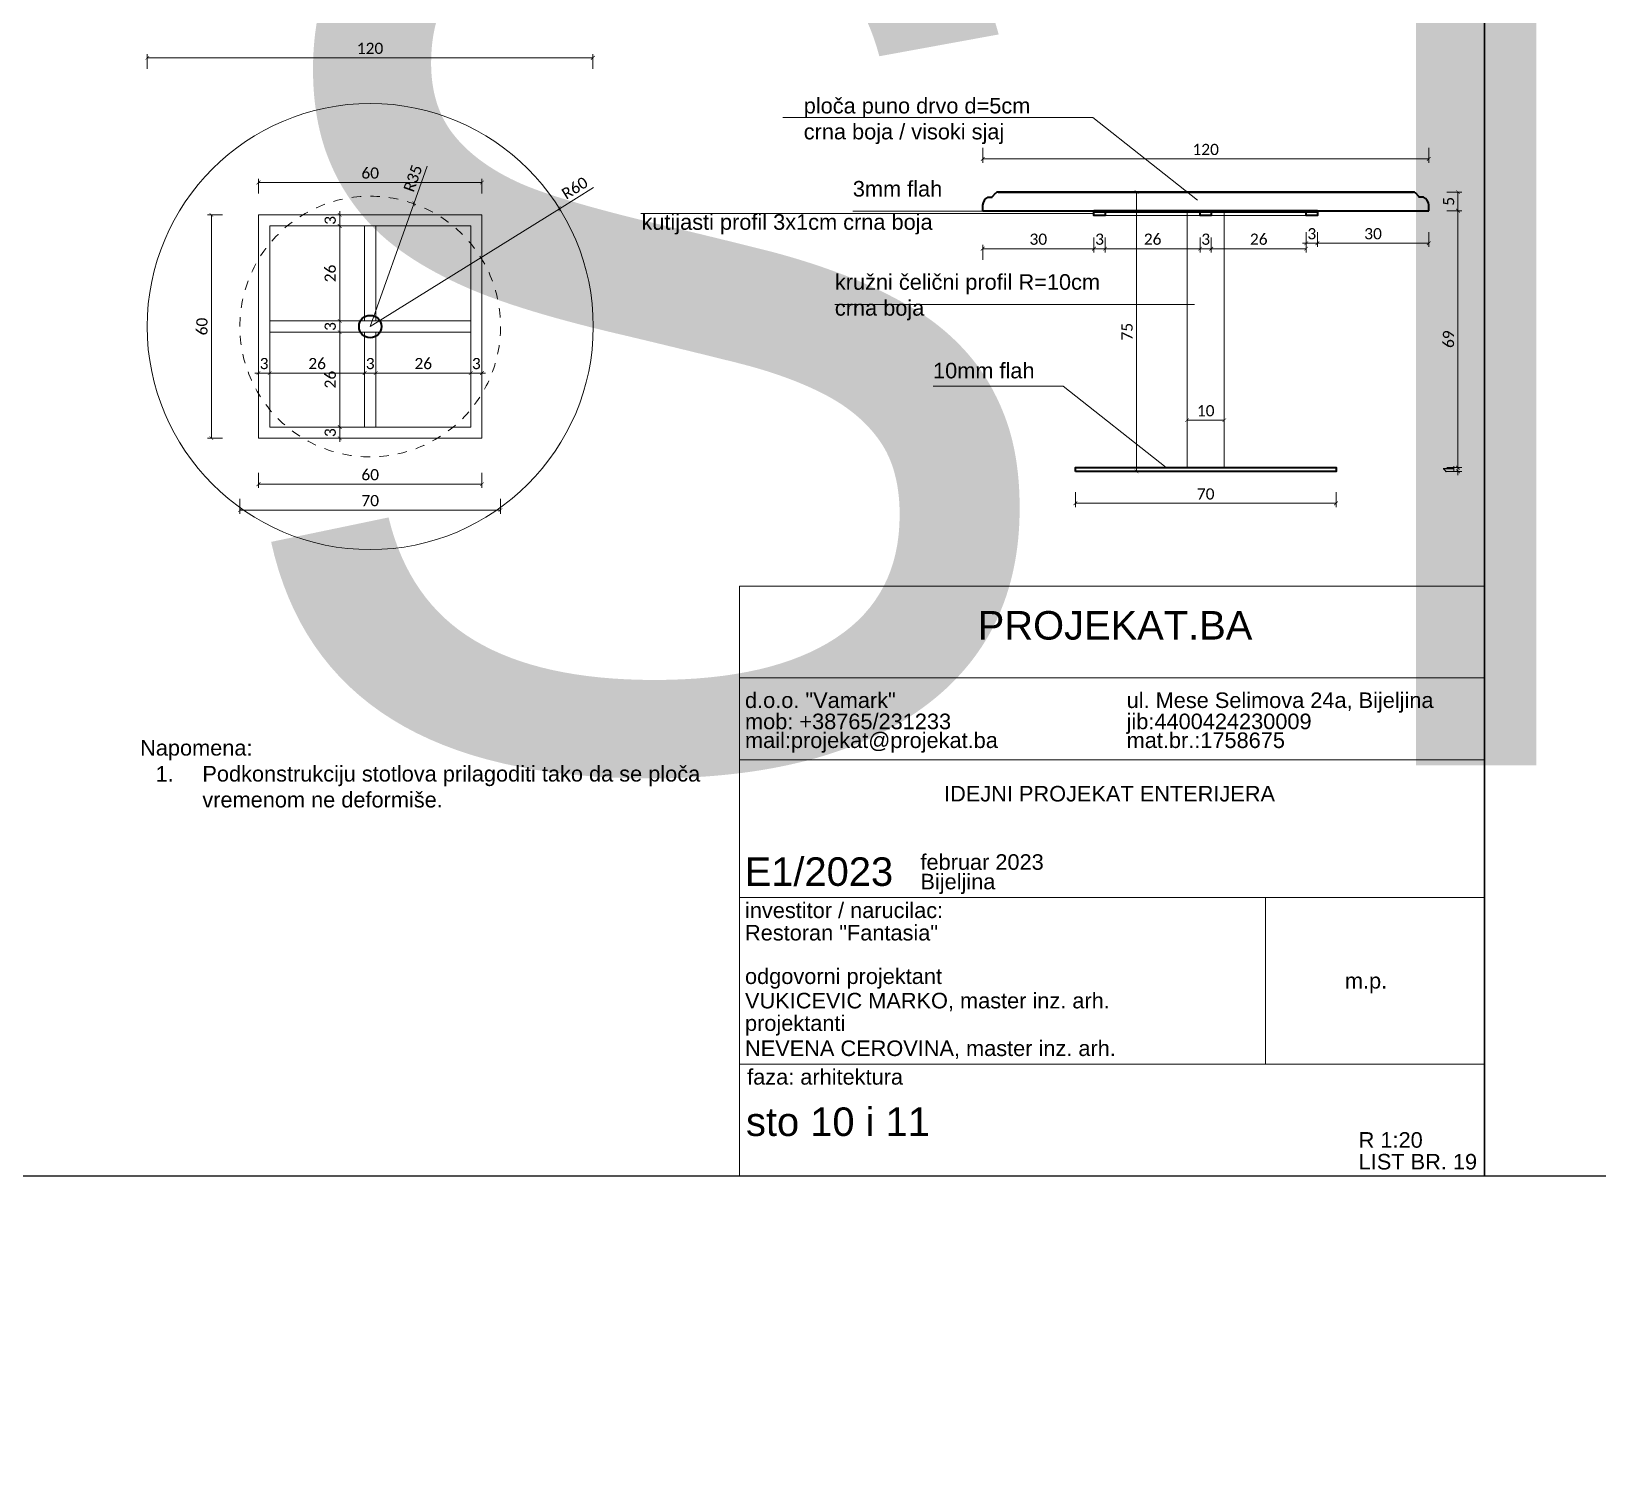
# Model space of a CAD drawing. Header units: centimetres. Extents: x -26724 to 60145, y -23645 to 6771.
# Drawn here: x 15476.4 to 15897.1, y 0 to 388.1 of the extents above; entities that cross this region are included whole.
import ezdxf

# ---------------------------------------------------------------- set-up
doc = ezdxf.new("R2010")
doc.units = ezdxf.units.CM
doc.linetypes.add('DALEKOVOD_VN', pattern=[5, 2.5, -2.5])
for name, color, linetype, lineweight in [('2.IZGLED', 7, 'Continuous', 13), ('4.KOTE', 88, 'Continuous', 15), ('kote', 7, 'Continuous', 20), ('zid', 7, 'Continuous', 40)]:
    doc.layers.add(name, color=color, linetype=linetype, lineweight=lineweight)
doc.layers.add('3.IZGLED 2', color=7, linetype='Continuous', lineweight=9, true_color=0x4a4a4a)
for name, color, linetype in [('pozicije', 7, 'Continuous'), ('tekst', 7, 'Continuous'), ('tekst @ 50', 7, 'Continuous')]:
    doc.layers.add(name, color=color, linetype=linetype)
doc.styles.add('0.15', font='arial.ttf', dxfattribs={"height": 0.15})
doc.styles.add('Notes', font='arial.ttf', dxfattribs={"height": 3})
doc.styles.get("Standard").update_dxf_attribs({"font": 'calibri.ttf'})
doc.dimstyles.new('ja 1 10', dxfattribs={"dimtxt": 3, "dimasz": 1, "dimexe": 1, "dimexo": 1, "dimgap": 1, "dimtad": 1, "dimdec": 0, "dimtxsty": 'Standard', "dimblk": 'ARCHTICK', "dimcen": 2.5, "dimclrd": 256, "dimclrt": 7, "dimadec": 0, "dimazin": 0, "dimtfac": 1, "dimtdec": 0, "dimtix": 1, "dimtmove": 1, "dimatfit": 3, "dimldrblk": 'ARCHTICK', "dimfxl": 3, "dimfxlon": 1, "dimlwd": 0, "dimlwe": 9, "dimarcsym": 0})

# ---------------------------------------------------------------- blocks, each defined once
blk = doc.blocks.new('*U3233')
at = {"layer": 'tekst @ 50', "ltscale": 0.8, "insert": (15524.97, 441.06), "char_height": 250, "attachment_point": 1, "style": 'Notes'}
blk.add_mtext_dynamic_manual_height_columns('STO 11', width=14532.2271, gutter_width=37500, heights=[0], dxfattribs=at)
blk = doc.blocks.new('_ArchTick')
at = {"color": 0, "linetype": 'ByBlock', "const_width": 0.15}
blk.add_lwpolyline([(-0.5, -0.5), (0.5, 0.5)], dxfattribs=at)
blk = doc.blocks.new('*D1338')
at = {"layer": '4.KOTE', "color": 0, "lineweight": 9, "transparency": 16777216}
for p, q in [((15786.82, 286.71), (15786.82, 282.71)), ((15796.82, 286.71), (15796.82, 282.71))]:
    blk.add_line(p, q, dxfattribs=at)
at = {"layer": '4.KOTE', "lineweight": 0, "transparency": 16777216}
blk.add_line((15796.82, 283.71), (15786.82, 283.71), dxfattribs=at)
at = {"layer": 'Defpoints', "color": 0, "transparency": 16777216}
for p in [(15796.82, 295.43), (15786.82, 293.63), (15786.82, 283.71)]:
    blk.add_point(p, dxfattribs=at)
at = {"layer": '4.KOTE', "lineweight": 0, "transparency": 16777216, "rotation": 180}
blk.add_blockref('_ArchTick', (15786.82, 283.71), dxfattribs=at)
at = {"layer": '4.KOTE', "lineweight": 0, "transparency": 16777216}
blk.add_blockref('_ArchTick', (15796.82, 283.71), dxfattribs=at)
at = {"layer": '4.KOTE', "color": 7, "transparency": 16777216, "insert": (15791.82, 286.24), "char_height": 3, "attachment_point": 5}
blk.add_mtext('10', dxfattribs=at)
blk = doc.blocks.new('*D1339')
at = {"layer": '4.KOTE', "color": 0, "lineweight": 9, "transparency": 16777216}
for p, q in [((15821.82, 334.23), (15821.82, 330.23)), ((15851.72, 334.23), (15851.72, 330.23))]:
    blk.add_line(p, q, dxfattribs=at)
at = {"layer": '4.KOTE', "lineweight": 0, "transparency": 16777216}
blk.add_line((15851.72, 331.23), (15821.82, 331.23), dxfattribs=at)
at = {"layer": 'Defpoints', "color": 0, "transparency": 16777216}
for p in [(15821.82, 338.18), (15851.72, 338.18), (15821.82, 331.23)]:
    blk.add_point(p, dxfattribs=at)
at = {"layer": '4.KOTE', "lineweight": 0, "transparency": 16777216, "rotation": 180}
blk.add_blockref('_ArchTick', (15821.82, 331.23), dxfattribs=at)
at = {"layer": '4.KOTE', "lineweight": 0, "transparency": 16777216}
blk.add_blockref('_ArchTick', (15851.72, 331.23), dxfattribs=at)
at = {"layer": '4.KOTE', "color": 7, "transparency": 16777216, "insert": (15836.77, 333.77), "char_height": 3, "attachment_point": 5}
blk.add_mtext('30', dxfattribs=at)
blk = doc.blocks.new('*D1340')
at = {"layer": '4.KOTE', "color": 0, "lineweight": 9, "transparency": 16777216}
for p, q in [((15818.82, 334.23), (15818.82, 330.23)), ((15821.82, 334.23), (15821.82, 330.23))]:
    blk.add_line(p, q, dxfattribs=at)
at = {"layer": '4.KOTE', "lineweight": 0, "transparency": 16777216}
for p, q in [((15818.82, 331.23), (15817.82, 331.23)), ((15821.82, 331.23), (15818.82, 331.23)), ((15821.82, 331.23), (15822.82, 331.23))]:
    blk.add_line(p, q, dxfattribs=at)
at = {"layer": 'Defpoints', "color": 0, "transparency": 16777216}
for p in [(15818.82, 338.67), (15821.82, 338.18), (15818.82, 331.23)]:
    blk.add_point(p, dxfattribs=at)
at = {"layer": '4.KOTE', "lineweight": 0, "transparency": 16777216}
blk.add_blockref('_ArchTick', (15818.82, 331.23), dxfattribs=at)
at = {"layer": '4.KOTE', "lineweight": 0, "transparency": 16777216, "rotation": 180}
blk.add_blockref('_ArchTick', (15821.82, 331.23), dxfattribs=at)
at = {"layer": '4.KOTE', "color": 7, "transparency": 16777216, "insert": (15820.32, 333.77), "char_height": 3, "attachment_point": 5}
blk.add_mtext('3', dxfattribs=at)
blk = doc.blocks.new('*D1341')
at = {"layer": '4.KOTE', "color": 0, "lineweight": 9, "transparency": 16777216}
for p, q in [((15793.32, 332.76), (15793.32, 328.76)), ((15818.82, 332.76), (15818.82, 328.76))]:
    blk.add_line(p, q, dxfattribs=at)
at = {"layer": '4.KOTE', "lineweight": 0, "transparency": 16777216}
blk.add_line((15818.82, 329.76), (15793.32, 329.76), dxfattribs=at)
at = {"layer": 'Defpoints', "color": 0, "transparency": 16777216}
for p in [(15793.32, 338.67), (15818.82, 338.67), (15793.32, 329.76)]:
    blk.add_point(p, dxfattribs=at)
at = {"layer": '4.KOTE', "lineweight": 0, "transparency": 16777216, "rotation": 180}
blk.add_blockref('_ArchTick', (15793.32, 329.76), dxfattribs=at)
at = {"layer": '4.KOTE', "lineweight": 0, "transparency": 16777216}
blk.add_blockref('_ArchTick', (15818.82, 329.76), dxfattribs=at)
at = {"layer": '4.KOTE', "color": 7, "transparency": 16777216, "insert": (15806.07, 332.3), "char_height": 3, "attachment_point": 5}
blk.add_mtext('26', dxfattribs=at)
blk = doc.blocks.new('*D1342')
at = {"layer": '4.KOTE', "color": 0, "lineweight": 9, "transparency": 16777216}
for p, q in [((15790.32, 332.76), (15790.32, 328.76)), ((15793.32, 332.76), (15793.32, 328.76))]:
    blk.add_line(p, q, dxfattribs=at)
at = {"layer": '4.KOTE', "lineweight": 0, "transparency": 16777216}
for p, q in [((15790.32, 329.76), (15789.32, 329.76)), ((15793.32, 329.76), (15790.32, 329.76)), ((15793.32, 329.76), (15794.32, 329.76))]:
    blk.add_line(p, q, dxfattribs=at)
at = {"layer": 'Defpoints', "color": 0, "transparency": 16777216}
for p in [(15790.32, 338.67), (15793.32, 338.67), (15790.32, 329.76)]:
    blk.add_point(p, dxfattribs=at)
at = {"layer": '4.KOTE', "lineweight": 0, "transparency": 16777216}
blk.add_blockref('_ArchTick', (15790.32, 329.76), dxfattribs=at)
at = {"layer": '4.KOTE', "lineweight": 0, "transparency": 16777216, "rotation": 180}
blk.add_blockref('_ArchTick', (15793.32, 329.76), dxfattribs=at)
at = {"layer": '4.KOTE', "color": 7, "transparency": 16777216, "insert": (15791.82, 332.3), "char_height": 3, "attachment_point": 5}
blk.add_mtext('3', dxfattribs=at)
blk = doc.blocks.new('*D1343')
at = {"layer": '4.KOTE', "color": 0, "lineweight": 9, "transparency": 16777216}
for p, q in [((15764.82, 332.76), (15764.82, 328.76)), ((15790.32, 332.76), (15790.32, 328.76))]:
    blk.add_line(p, q, dxfattribs=at)
at = {"layer": '4.KOTE', "lineweight": 0, "transparency": 16777216}
blk.add_line((15790.32, 329.76), (15764.82, 329.76), dxfattribs=at)
at = {"layer": 'Defpoints', "color": 0, "transparency": 16777216}
for p in [(15764.82, 338.67), (15790.32, 338.67), (15764.82, 329.76)]:
    blk.add_point(p, dxfattribs=at)
at = {"layer": '4.KOTE', "lineweight": 0, "transparency": 16777216, "rotation": 180}
blk.add_blockref('_ArchTick', (15764.82, 329.76), dxfattribs=at)
at = {"layer": '4.KOTE', "lineweight": 0, "transparency": 16777216}
blk.add_blockref('_ArchTick', (15790.32, 329.76), dxfattribs=at)
at = {"layer": '4.KOTE', "color": 7, "transparency": 16777216, "insert": (15777.57, 332.3), "char_height": 3, "attachment_point": 5}
blk.add_mtext('26', dxfattribs=at)
blk = doc.blocks.new('*D1344')
at = {"layer": '4.KOTE', "color": 0, "lineweight": 9, "transparency": 16777216}
for p, q in [((15761.82, 332.76), (15761.82, 328.76)), ((15764.82, 332.76), (15764.82, 328.76))]:
    blk.add_line(p, q, dxfattribs=at)
at = {"layer": '4.KOTE', "lineweight": 0, "transparency": 16777216}
for p, q in [((15761.82, 329.76), (15760.82, 329.76)), ((15764.82, 329.76), (15761.82, 329.76)), ((15764.82, 329.76), (15765.82, 329.76))]:
    blk.add_line(p, q, dxfattribs=at)
at = {"layer": 'Defpoints', "color": 0, "transparency": 16777216}
for p in [(15761.82, 338.67), (15764.82, 338.67), (15761.82, 329.76)]:
    blk.add_point(p, dxfattribs=at)
at = {"layer": '4.KOTE', "lineweight": 0, "transparency": 16777216}
blk.add_blockref('_ArchTick', (15761.82, 329.76), dxfattribs=at)
at = {"layer": '4.KOTE', "lineweight": 0, "transparency": 16777216, "rotation": 180}
blk.add_blockref('_ArchTick', (15764.82, 329.76), dxfattribs=at)
at = {"layer": '4.KOTE', "color": 7, "transparency": 16777216, "insert": (15763.32, 332.3), "char_height": 3, "attachment_point": 5}
blk.add_mtext('3', dxfattribs=at)
blk = doc.blocks.new('*D1345')
at = {"layer": '4.KOTE', "color": 0, "lineweight": 9, "transparency": 16777216}
for p, q in [((15761.82, 332.76), (15761.82, 328.76)), ((15731.93, 326.76), (15731.93, 330.76))]:
    blk.add_line(p, q, dxfattribs=at)
at = {"layer": '4.KOTE', "lineweight": 0, "transparency": 16777216}
blk.add_line((15761.82, 329.76), (15731.93, 329.76), dxfattribs=at)
at = {"layer": 'Defpoints', "color": 0, "transparency": 16777216}
for p in [(15761.82, 338.67), (15731.93, 329.76), (15731.93, 0)]:
    blk.add_point(p, dxfattribs=at)
at = {"layer": '4.KOTE', "lineweight": 0, "transparency": 16777216, "rotation": 180}
blk.add_blockref('_ArchTick', (15731.93, 329.76), dxfattribs=at)
at = {"layer": '4.KOTE', "lineweight": 0, "transparency": 16777216}
blk.add_blockref('_ArchTick', (15761.82, 329.76), dxfattribs=at)
at = {"layer": '4.KOTE', "color": 7, "transparency": 16777216, "insert": (15746.87, 332.3), "char_height": 3, "attachment_point": 5}
blk.add_mtext('30', dxfattribs=at)
blk = doc.blocks.new('*D1346')
at = {"layer": '4.KOTE', "color": 0, "lineweight": 9, "transparency": 16777216}
for p, q in [((15731.93, 356.86), (15731.93, 352.86)), ((15851.72, 356.86), (15851.72, 352.86))]:
    blk.add_line(p, q, dxfattribs=at)
at = {"layer": '4.KOTE', "lineweight": 0, "transparency": 16777216}
blk.add_line((15851.72, 353.86), (15731.93, 353.86), dxfattribs=at)
at = {"layer": 'Defpoints', "color": 0, "transparency": 16777216}
for p in [(15731.93, 373.7), (15851.72, 373.7), (15731.93, 353.86)]:
    blk.add_point(p, dxfattribs=at)
at = {"layer": '4.KOTE', "lineweight": 0, "transparency": 16777216, "rotation": 180}
blk.add_blockref('_ArchTick', (15731.93, 353.86), dxfattribs=at)
at = {"layer": '4.KOTE', "lineweight": 0, "transparency": 16777216}
blk.add_blockref('_ArchTick', (15851.72, 353.86), dxfattribs=at)
at = {"layer": '4.KOTE', "color": 7, "transparency": 16777216, "insert": (15791.82, 356.4), "char_height": 3, "attachment_point": 5}
blk.add_mtext('120', dxfattribs=at)
blk = doc.blocks.new('*D1347')
at = {"layer": '4.KOTE', "color": 0, "lineweight": 9, "transparency": 16777216}
for p, q in [((15856.58, 344.97), (15860.58, 344.97)), ((15856.58, 339.97), (15860.58, 339.97))]:
    blk.add_line(p, q, dxfattribs=at)
at = {"layer": '4.KOTE', "lineweight": 0, "transparency": 16777216}
blk.add_line((15859.58, 344.97), (15859.58, 339.97), dxfattribs=at)
at = {"layer": 'Defpoints', "color": 0, "transparency": 16777216}
for p in [(15844.72, 344.97), (15844.72, 339.97), (15859.58, 339.97)]:
    blk.add_point(p, dxfattribs=at)
at = {"layer": '4.KOTE', "lineweight": 0, "transparency": 16777216}
for p, rotation in [((15859.58, 344.97), 90), ((15859.58, 339.97), 270)]:
    blk.add_blockref('_ArchTick', p, dxfattribs=dict(at, rotation=rotation))
at = {"layer": '4.KOTE', "color": 7, "transparency": 16777216, "insert": (15857.06, 342.47), "char_height": 3, "attachment_point": 5, "rotation": 90}
blk.add_mtext('5', dxfattribs=at)
blk = doc.blocks.new('*D1348')
at = {"layer": '4.KOTE', "color": 0, "lineweight": 9, "transparency": 16777216}
for p, q in [((15856.58, 339.97), (15860.58, 339.97)), ((15856.58, 270.97), (15860.58, 270.97))]:
    blk.add_line(p, q, dxfattribs=at)
at = {"layer": '4.KOTE', "lineweight": 0, "transparency": 16777216}
blk.add_line((15859.58, 339.97), (15859.58, 270.97), dxfattribs=at)
at = {"layer": 'Defpoints', "color": 0, "transparency": 16777216}
for p in [(15836.33, 339.97), (15802.66, 270.97), (15859.58, 270.97)]:
    blk.add_point(p, dxfattribs=at)
at = {"layer": '4.KOTE', "lineweight": 0, "transparency": 16777216}
for p, rotation in [((15859.58, 339.97), 90), ((15859.58, 270.97), 270)]:
    blk.add_blockref('_ArchTick', p, dxfattribs=dict(at, rotation=rotation))
at = {"layer": '4.KOTE', "color": 7, "transparency": 16777216, "insert": (15857.04, 305.47), "char_height": 3, "attachment_point": 5, "rotation": 90}
blk.add_mtext('69', dxfattribs=at)
blk = doc.blocks.new('*D1349')
at = {"layer": '4.KOTE', "color": 0, "lineweight": 9, "transparency": 16777216}
for p, q in [((15856.58, 270.97), (15860.58, 270.97)), ((15856.58, 269.97), (15860.58, 269.97))]:
    blk.add_line(p, q, dxfattribs=at)
at = {"layer": '4.KOTE', "lineweight": 0, "transparency": 16777216}
for p, q in [((15859.58, 270.97), (15859.58, 271.97)), ((15859.58, 270.97), (15859.58, 269.97)), ((15859.58, 269.97), (15859.58, 268.97))]:
    blk.add_line(p, q, dxfattribs=at)
at = {"layer": 'Defpoints', "color": 0, "transparency": 16777216}
for p in [(15826.82, 270.97), (15826.82, 269.97), (15859.58, 269.97)]:
    blk.add_point(p, dxfattribs=at)
at = {"layer": '4.KOTE', "lineweight": 0, "transparency": 16777216}
for p, rotation in [((15859.58, 270.97), 270), ((15859.58, 269.97), 90)]:
    blk.add_blockref('_ArchTick', p, dxfattribs=dict(at, rotation=rotation))
at = {"layer": '4.KOTE', "color": 7, "transparency": 16777216, "insert": (15857.08, 270.47), "char_height": 3, "attachment_point": 5, "rotation": 90}
blk.add_mtext('1', dxfattribs=at)
blk = doc.blocks.new('*D1350')
at = {"layer": '4.KOTE', "color": 0, "lineweight": 9, "transparency": 16777216}
for p, q in [((15770.25, 344.97), (15774.25, 344.97)), ((15776.25, 269.97), (15772.25, 269.97))]:
    blk.add_line(p, q, dxfattribs=at)
at = {"layer": '4.KOTE', "lineweight": 0, "transparency": 16777216}
blk.add_line((15773.25, 269.97), (15773.25, 344.97), dxfattribs=at)
at = {"layer": 'Defpoints', "color": 0, "transparency": 16777216}
for p in [(15736.85, 344.97), (15773.25, 344.97), (15826.82, 269.97)]:
    blk.add_point(p, dxfattribs=at)
at = {"layer": '4.KOTE', "lineweight": 0, "transparency": 16777216}
for p, rotation in [((15773.25, 344.97), 90), ((15773.25, 269.97), 270)]:
    blk.add_blockref('_ArchTick', p, dxfattribs=dict(at, rotation=rotation))
at = {"layer": '4.KOTE', "color": 7, "transparency": 16777216, "insert": (15770.72, 307.47), "char_height": 3, "attachment_point": 5, "rotation": 90}
blk.add_mtext('75', dxfattribs=at)
blk = doc.blocks.new('*D1351')
at = {"layer": '4.KOTE', "color": 0, "lineweight": 9, "transparency": 16777216}
for p, q in [((15507.57, 378.02), (15507.57, 382.02)), ((15627.22, 378.02), (15627.22, 382.02))]:
    blk.add_line(p, q, dxfattribs=at)
at = {"layer": '4.KOTE', "lineweight": 0, "transparency": 16777216}
blk.add_line((15507.57, 381.02), (15627.22, 381.02), dxfattribs=at)
at = {"layer": 'Defpoints', "color": 0, "transparency": 16777216}
for p in [(15627.22, 381.02), (15507.57, 306.94), (15627.22, 305.13)]:
    blk.add_point(p, dxfattribs=at)
at = {"layer": '4.KOTE', "lineweight": 0, "transparency": 16777216, "rotation": 180}
blk.add_blockref('_ArchTick', (15507.57, 381.02), dxfattribs=at)
at = {"layer": '4.KOTE', "lineweight": 0, "transparency": 16777216}
blk.add_blockref('_ArchTick', (15627.22, 381.02), dxfattribs=at)
at = {"layer": '4.KOTE', "color": 7, "transparency": 16777216, "insert": (15567.4, 383.55), "char_height": 3, "attachment_point": 5}
blk.add_mtext('120', dxfattribs=at)
blk = doc.blocks.new('*D1352')
at = {"layer": '4.KOTE', "color": 0, "lineweight": 9, "transparency": 16777216}
for p, q in [((15532.47, 262.56), (15532.47, 258.56)), ((15602.41, 262.56), (15602.41, 258.56))]:
    blk.add_line(p, q, dxfattribs=at)
at = {"layer": '4.KOTE', "lineweight": 0, "transparency": 16777216}
blk.add_line((15602.41, 259.56), (15532.47, 259.56), dxfattribs=at)
at = {"layer": 'Defpoints', "color": 0, "transparency": 16777216}
for p in [(15602.41, 334.02), (15532.47, 331.09), (15532.47, 259.56)]:
    blk.add_point(p, dxfattribs=at)
at = {"layer": '4.KOTE', "lineweight": 0, "transparency": 16777216, "rotation": 180}
blk.add_blockref('_ArchTick', (15532.47, 259.56), dxfattribs=at)
at = {"layer": '4.KOTE', "lineweight": 0, "transparency": 16777216}
blk.add_blockref('_ArchTick', (15602.41, 259.56), dxfattribs=at)
at = {"layer": '4.KOTE', "color": 7, "transparency": 16777216, "insert": (15567.44, 262.1), "char_height": 3, "attachment_point": 5}
blk.add_mtext('70', dxfattribs=at)
blk = doc.blocks.new('*D1353')
at = {"layer": '4.KOTE', "color": 0, "lineweight": 9, "transparency": 16777216}
for p, q in [((15537.44, 269.53), (15537.44, 265.53)), ((15597.44, 269.53), (15597.44, 265.53))]:
    blk.add_line(p, q, dxfattribs=at)
at = {"layer": '4.KOTE', "lineweight": 0, "transparency": 16777216}
blk.add_line((15597.44, 266.53), (15537.44, 266.53), dxfattribs=at)
at = {"layer": 'Defpoints', "color": 0, "transparency": 16777216}
for p in [(15537.44, 278.86), (15597.44, 278.86), (15537.44, 266.53)]:
    blk.add_point(p, dxfattribs=at)
at = {"layer": '4.KOTE', "lineweight": 0, "transparency": 16777216, "rotation": 180}
blk.add_blockref('_ArchTick', (15537.44, 266.53), dxfattribs=at)
at = {"layer": '4.KOTE', "lineweight": 0, "transparency": 16777216}
blk.add_blockref('_ArchTick', (15597.44, 266.53), dxfattribs=at)
at = {"layer": '4.KOTE', "color": 7, "transparency": 16777216, "insert": (15567.44, 269.06), "char_height": 3, "attachment_point": 5}
blk.add_mtext('60', dxfattribs=at)
blk = doc.blocks.new('*D1354')
at = {"layer": '4.KOTE', "lineweight": 0, "transparency": 16777216}
for p, q in [((15594.44, 296.36), (15593.44, 296.36)), ((15597.44, 296.36), (15594.44, 296.36)), ((15597.44, 296.36), (15598.44, 296.36))]:
    blk.add_line(p, q, dxfattribs=at)
at = {"layer": '4.KOTE', "color": 0, "lineweight": 9, "transparency": 16777216}
for p, q in [((15594.44, 298.43), (15594.44, 295.36)), ((15597.44, 298.43), (15597.44, 295.36))]:
    blk.add_line(p, q, dxfattribs=at)
at = {"layer": 'Defpoints', "color": 0, "transparency": 16777216}
for p in [(15594.44, 299.43), (15597.44, 299.43), (15594.44, 296.36)]:
    blk.add_point(p, dxfattribs=at)
at = {"layer": '4.KOTE', "lineweight": 0, "transparency": 16777216}
blk.add_blockref('_ArchTick', (15594.44, 296.36), dxfattribs=at)
at = {"layer": '4.KOTE', "lineweight": 0, "transparency": 16777216, "rotation": 180}
blk.add_blockref('_ArchTick', (15597.44, 296.36), dxfattribs=at)
at = {"layer": '4.KOTE', "color": 7, "transparency": 16777216, "insert": (15595.94, 298.9), "char_height": 3, "attachment_point": 5}
blk.add_mtext('3', dxfattribs=at)
blk = doc.blocks.new('*D1355')
at = {"layer": '4.KOTE', "color": 0, "lineweight": 9, "transparency": 16777216}
for p, q in [((15568.94, 296.36), (15568.94, 295.36)), ((15594.44, 298.43), (15594.44, 295.36))]:
    blk.add_line(p, q, dxfattribs=at)
at = {"layer": '4.KOTE', "lineweight": 0, "transparency": 16777216}
blk.add_line((15594.44, 296.36), (15568.94, 296.36), dxfattribs=at)
at = {"layer": 'Defpoints', "color": 0, "transparency": 16777216}
for p in [(15594.44, 299.43), (15568.94, 296.36), (15568.94, 296.36)]:
    blk.add_point(p, dxfattribs=at)
at = {"layer": '4.KOTE', "lineweight": 0, "transparency": 16777216, "rotation": 180}
blk.add_blockref('_ArchTick', (15568.94, 296.36), dxfattribs=at)
at = {"layer": '4.KOTE', "lineweight": 0, "transparency": 16777216}
blk.add_blockref('_ArchTick', (15594.44, 296.36), dxfattribs=at)
at = {"layer": '4.KOTE', "color": 7, "transparency": 16777216, "insert": (15581.69, 298.9), "char_height": 3, "attachment_point": 5}
blk.add_mtext('26', dxfattribs=at)
blk = doc.blocks.new('*D1356')
at = {"layer": '4.KOTE', "lineweight": 0, "transparency": 16777216}
for p, q in [((15565.94, 296.36), (15564.94, 296.36)), ((15568.94, 296.36), (15565.94, 296.36)), ((15568.94, 296.36), (15569.94, 296.36))]:
    blk.add_line(p, q, dxfattribs=at)
at = {"layer": '4.KOTE', "color": 0, "lineweight": 9, "transparency": 16777216}
for p, q in [((15565.94, 295.61), (15565.94, 297.36)), ((15568.94, 296.36), (15568.94, 295.36))]:
    blk.add_line(p, q, dxfattribs=at)
at = {"layer": 'Defpoints', "color": 0, "transparency": 16777216}
for p in [(15565.94, 296.36), (15565.94, 294.61), (15568.94, 296.36)]:
    blk.add_point(p, dxfattribs=at)
at = {"layer": '4.KOTE', "lineweight": 0, "transparency": 16777216}
blk.add_blockref('_ArchTick', (15565.94, 296.36), dxfattribs=at)
at = {"layer": '4.KOTE', "lineweight": 0, "transparency": 16777216, "rotation": 180}
blk.add_blockref('_ArchTick', (15568.94, 296.36), dxfattribs=at)
at = {"layer": '4.KOTE', "color": 7, "transparency": 16777216, "insert": (15567.44, 298.9), "char_height": 3, "attachment_point": 5}
blk.add_mtext('3', dxfattribs=at)
blk = doc.blocks.new('*D1357')
at = {"layer": '4.KOTE', "color": 0, "lineweight": 9, "transparency": 16777216}
for p, q in [((15540.44, 296.36), (15540.44, 297.36)), ((15565.94, 295.61), (15565.94, 297.36))]:
    blk.add_line(p, q, dxfattribs=at)
at = {"layer": '4.KOTE', "lineweight": 0, "transparency": 16777216}
blk.add_line((15565.94, 296.36), (15540.44, 296.36), dxfattribs=at)
at = {"layer": 'Defpoints', "color": 0, "transparency": 16777216}
for p in [(15540.44, 296.36), (15540.44, 296.36), (15565.94, 294.61)]:
    blk.add_point(p, dxfattribs=at)
at = {"layer": '4.KOTE', "lineweight": 0, "transparency": 16777216, "rotation": 180}
blk.add_blockref('_ArchTick', (15540.44, 296.36), dxfattribs=at)
at = {"layer": '4.KOTE', "lineweight": 0, "transparency": 16777216}
blk.add_blockref('_ArchTick', (15565.94, 296.36), dxfattribs=at)
at = {"layer": '4.KOTE', "color": 7, "transparency": 16777216, "insert": (15553.19, 298.9), "char_height": 3, "attachment_point": 5}
blk.add_mtext('26', dxfattribs=at)
blk = doc.blocks.new('*D1358')
at = {"layer": '4.KOTE', "lineweight": 0, "transparency": 16777216}
for p, q in [((15537.44, 296.36), (15536.44, 296.36)), ((15540.44, 296.36), (15537.44, 296.36)), ((15540.44, 296.36), (15541.44, 296.36))]:
    blk.add_line(p, q, dxfattribs=at)
at = {"layer": '4.KOTE', "color": 0, "lineweight": 9, "transparency": 16777216}
for p, q in [((15537.44, 296.36), (15537.44, 297.36)), ((15540.44, 296.36), (15540.44, 297.36))]:
    blk.add_line(p, q, dxfattribs=at)
at = {"layer": 'Defpoints', "color": 0, "transparency": 16777216}
for p in [(15537.44, 296.36), (15537.44, 296.36), (15540.44, 296.36)]:
    blk.add_point(p, dxfattribs=at)
at = {"layer": '4.KOTE', "lineweight": 0, "transparency": 16777216}
blk.add_blockref('_ArchTick', (15537.44, 296.36), dxfattribs=at)
at = {"layer": '4.KOTE', "lineweight": 0, "transparency": 16777216, "rotation": 180}
blk.add_blockref('_ArchTick', (15540.44, 296.36), dxfattribs=at)
at = {"layer": '4.KOTE', "color": 7, "transparency": 16777216, "insert": (15538.94, 298.9), "char_height": 3, "attachment_point": 5}
blk.add_mtext('3', dxfattribs=at)
blk = doc.blocks.new('*D1359')
at = {"layer": '4.KOTE', "color": 0, "lineweight": 9, "transparency": 16777216}
for p, q in [((15537.44, 344.54), (15537.44, 348.54)), ((15597.44, 344.54), (15597.44, 348.54))]:
    blk.add_line(p, q, dxfattribs=at)
at = {"layer": '4.KOTE', "lineweight": 0, "transparency": 16777216}
blk.add_line((15537.44, 347.54), (15597.44, 347.54), dxfattribs=at)
at = {"layer": 'Defpoints', "color": 0, "transparency": 16777216}
for p in [(15597.44, 347.54), (15537.44, 338.86), (15597.44, 338.86)]:
    blk.add_point(p, dxfattribs=at)
at = {"layer": '4.KOTE', "lineweight": 0, "transparency": 16777216, "rotation": 180}
blk.add_blockref('_ArchTick', (15537.44, 347.54), dxfattribs=at)
at = {"layer": '4.KOTE', "lineweight": 0, "transparency": 16777216}
blk.add_blockref('_ArchTick', (15597.44, 347.54), dxfattribs=at)
at = {"layer": '4.KOTE', "color": 7, "transparency": 16777216, "insert": (15567.44, 350.07), "char_height": 3, "attachment_point": 5}
blk.add_mtext('60', dxfattribs=at)
blk = doc.blocks.new('*D1360')
at = {"layer": '4.KOTE', "color": 0, "lineweight": 9, "transparency": 16777216}
for p, q in [((15527.78, 338.86), (15523.78, 338.86)), ((15527.78, 278.86), (15523.78, 278.86))]:
    blk.add_line(p, q, dxfattribs=at)
at = {"layer": '4.KOTE', "lineweight": 0, "transparency": 16777216}
blk.add_line((15524.78, 338.86), (15524.78, 278.86), dxfattribs=at)
at = {"layer": 'Defpoints', "color": 0, "transparency": 16777216}
for p in [(15537.44, 338.86), (15524.78, 278.86), (15537.44, 278.86)]:
    blk.add_point(p, dxfattribs=at)
at = {"layer": '4.KOTE', "lineweight": 0, "transparency": 16777216}
for p, rotation in [((15524.78, 338.86), 90), ((15524.78, 278.86), 270)]:
    blk.add_blockref('_ArchTick', p, dxfattribs=dict(at, rotation=rotation))
at = {"layer": '4.KOTE', "color": 7, "transparency": 16777216, "insert": (15522.25, 308.86), "char_height": 3, "attachment_point": 5, "rotation": 90}
blk.add_mtext('60', dxfattribs=at)
blk = doc.blocks.new('*D1361')
at = {"layer": '4.KOTE', "color": 0, "lineweight": 9, "transparency": 16777216}
for p, q in [((15556.25, 338.86), (15560.25, 338.86)), ((15556.25, 335.86), (15560.25, 335.86))]:
    blk.add_line(p, q, dxfattribs=at)
at = {"layer": '4.KOTE', "lineweight": 0, "transparency": 16777216}
for p, q in [((15559.25, 338.86), (15559.25, 339.86)), ((15559.25, 338.86), (15559.25, 335.86)), ((15559.25, 335.86), (15559.25, 334.86))]:
    blk.add_line(p, q, dxfattribs=at)
at = {"layer": 'Defpoints', "color": 0, "transparency": 16777216}
for p in [(15540.16, 338.86), (15549.01, 335.86), (15559.25, 335.86)]:
    blk.add_point(p, dxfattribs=at)
at = {"layer": '4.KOTE', "lineweight": 0, "transparency": 16777216}
for p, rotation in [((15559.25, 338.86), 270), ((15559.25, 335.86), 90)]:
    blk.add_blockref('_ArchTick', p, dxfattribs=dict(at, rotation=rotation))
at = {"layer": '4.KOTE', "color": 7, "transparency": 16777216, "insert": (15556.71, 337.36), "char_height": 3, "attachment_point": 5, "rotation": 90}
blk.add_mtext('3', dxfattribs=at)
blk = doc.blocks.new('*D1362')
at = {"layer": '4.KOTE', "color": 0, "lineweight": 9, "transparency": 16777216}
for p, q in [((15556.25, 335.86), (15560.25, 335.86)), ((15556.25, 310.36), (15560.25, 310.36))]:
    blk.add_line(p, q, dxfattribs=at)
at = {"layer": '4.KOTE', "lineweight": 0, "transparency": 16777216}
blk.add_line((15559.25, 335.86), (15559.25, 310.36), dxfattribs=at)
at = {"layer": 'Defpoints', "color": 0, "transparency": 16777216}
for p in [(15549.01, 335.86), (15551.67, 310.36), (15559.25, 310.36)]:
    blk.add_point(p, dxfattribs=at)
at = {"layer": '4.KOTE', "lineweight": 0, "transparency": 16777216}
for p, rotation in [((15559.25, 335.86), 90), ((15559.25, 310.36), 270)]:
    blk.add_blockref('_ArchTick', p, dxfattribs=dict(at, rotation=rotation))
at = {"layer": '4.KOTE', "color": 7, "transparency": 16777216, "insert": (15556.71, 323.11), "char_height": 3, "attachment_point": 5, "rotation": 90}
blk.add_mtext('26', dxfattribs=at)
blk = doc.blocks.new('*D1363')
at = {"layer": '4.KOTE', "lineweight": 0, "transparency": 16777216}
for p, q in [((15559.25, 310.36), (15559.25, 311.36)), ((15559.25, 310.36), (15559.25, 307.36)), ((15559.25, 307.36), (15559.25, 306.36))]:
    blk.add_line(p, q, dxfattribs=at)
at = {"layer": '4.KOTE', "color": 0, "lineweight": 9, "transparency": 16777216}
for p, q in [((15556.25, 310.36), (15560.25, 310.36)), ((15556.25, 307.36), (15560.25, 307.36))]:
    blk.add_line(p, q, dxfattribs=at)
at = {"layer": 'Defpoints', "color": 0, "transparency": 16777216}
for p in [(15548.54, 307.36), (15551.67, 310.36), (15559.25, 307.36)]:
    blk.add_point(p, dxfattribs=at)
at = {"layer": '4.KOTE', "lineweight": 0, "transparency": 16777216}
for p, rotation in [((15559.25, 310.36), 270), ((15559.25, 307.36), 90)]:
    blk.add_blockref('_ArchTick', p, dxfattribs=dict(at, rotation=rotation))
at = {"layer": '4.KOTE', "color": 7, "transparency": 16777216, "insert": (15556.71, 308.86), "char_height": 3, "attachment_point": 5, "rotation": 90}
blk.add_mtext('3', dxfattribs=at)
blk = doc.blocks.new('*D1364')
at = {"layer": '4.KOTE', "color": 0, "lineweight": 9, "transparency": 16777216}
for p, q in [((15556.25, 307.36), (15560.25, 307.36)), ((15556.25, 281.86), (15560.25, 281.86))]:
    blk.add_line(p, q, dxfattribs=at)
at = {"layer": '4.KOTE', "lineweight": 0, "transparency": 16777216}
blk.add_line((15559.25, 307.36), (15559.25, 281.86), dxfattribs=at)
at = {"layer": 'Defpoints', "color": 0, "transparency": 16777216}
for p in [(15548.54, 307.36), (15553.35, 281.86), (15559.25, 281.86)]:
    blk.add_point(p, dxfattribs=at)
at = {"layer": '4.KOTE', "lineweight": 0, "transparency": 16777216}
for p, rotation in [((15559.25, 307.36), 90), ((15559.25, 281.86), 270)]:
    blk.add_blockref('_ArchTick', p, dxfattribs=dict(at, rotation=rotation))
at = {"layer": '4.KOTE', "color": 7, "transparency": 16777216, "insert": (15556.71, 294.61), "char_height": 3, "attachment_point": 5, "rotation": 90}
blk.add_mtext('26', dxfattribs=at)
blk = doc.blocks.new('*D1365')
at = {"layer": '4.KOTE', "color": 0, "lineweight": 9, "transparency": 16777216}
for p, q in [((15556.25, 281.86), (15560.25, 281.86)), ((15556.25, 278.86), (15560.25, 278.86))]:
    blk.add_line(p, q, dxfattribs=at)
at = {"layer": '4.KOTE', "lineweight": 0, "transparency": 16777216}
for p, q in [((15559.25, 281.86), (15559.25, 282.86)), ((15559.25, 281.86), (15559.25, 278.86)), ((15559.25, 278.86), (15559.25, 277.86))]:
    blk.add_line(p, q, dxfattribs=at)
at = {"layer": 'Defpoints', "color": 0, "transparency": 16777216}
for p in [(15553.35, 281.86), (15537.44, 278.86), (15559.25, 278.86)]:
    blk.add_point(p, dxfattribs=at)
at = {"layer": '4.KOTE', "lineweight": 0, "transparency": 16777216}
for p, rotation in [((15559.25, 281.86), 270), ((15559.25, 278.86), 90)]:
    blk.add_blockref('_ArchTick', p, dxfattribs=dict(at, rotation=rotation))
at = {"layer": '4.KOTE', "color": 7, "transparency": 16777216, "insert": (15556.71, 280.36), "char_height": 3, "attachment_point": 5, "rotation": 90}
blk.add_mtext('3', dxfattribs=at)
blk = doc.blocks.new('*D1366')
at = {"layer": '4.KOTE', "lineweight": 0, "transparency": 16777216}
for p in [(15582.75, 351.9), (15567.44, 308.86)]:
    blk.add_line(p, (15579.17, 341.83), dxfattribs=at)
at = {"layer": 'Defpoints', "color": 0, "transparency": 16777216}
for p in [(15579.17, 341.83), (15567.44, 308.86)]:
    blk.add_point(p, dxfattribs=at)
at = {"layer": '4.KOTE', "lineweight": 0, "transparency": 16777216, "rotation": 250.4249930284367}
blk.add_blockref('_ArchTick', (15579.17, 341.83), dxfattribs=at)
at = {"layer": '4.KOTE', "color": 7, "transparency": 16777216, "insert": (15578.9, 348.66), "char_height": 3, "attachment_point": 5, "rotation": 70.425}
blk.add_mtext('R35', dxfattribs=at)
blk = doc.blocks.new('*D1367')
at = {"layer": '4.KOTE', "lineweight": 0, "transparency": 16777216}
for p in [(15627.45, 346.22), (15567.44, 308.86)]:
    blk.add_line(p, (15618.29, 340.51), dxfattribs=at)
at = {"layer": 'Defpoints', "color": 0, "transparency": 16777216}
for p in [(15618.29, 340.51), (15567.44, 308.86)]:
    blk.add_point(p, dxfattribs=at)
at = {"layer": '4.KOTE', "lineweight": 0, "transparency": 16777216, "rotation": 211.9049950224353}
blk.add_blockref('_ArchTick', (15618.29, 340.51), dxfattribs=at)
at = {"layer": '4.KOTE', "color": 7, "transparency": 16777216, "insert": (15622.38, 346.05), "char_height": 3, "attachment_point": 5, "rotation": 31.905}
blk.add_mtext('R60', dxfattribs=at)

msp = doc.modelspace()

# ---------------------------------------------------------------- linework, layer by layer
at = {"layer": '2.IZGLED'}
for p, q in [((15786.82, 340.14), (15786.82, 270.97)), ((15796.82, 340.14), (15796.82, 270.97)), ((15565.94, 335.86), (15565.94, 310.36)), ((15568.94, 335.86), (15568.94, 310.36)), ((15594.44, 310.36), (15540.44, 310.36)), ((15594.44, 307.36), (15540.44, 307.36)), ((15565.94, 307.36), (15565.94, 281.86)), ((15568.94, 307.36), (15568.94, 281.86))]:
    msp.add_line(p, q, dxfattribs=at)
at = {"layer": '2.IZGLED', "lineweight": 25, "ltscale": 50}
for points in [[(15446.73, 674.73), (15866.73, 674.73), (15866.73, 80.73), (15446.73, 80.73)], [(15866.73, 674.73), (16286.73, 674.73), (16286.73, 80.73), (15866.73, 80.73)]]:
    msp.add_lwpolyline(points, close=True, dxfattribs=at)
at = {"layer": '2.IZGLED'}
for points in [[(15537.44, 278.86), (15597.44, 278.86), (15597.44, 338.86), (15537.44, 338.86)], [(15540.44, 281.86), (15594.44, 281.86), (15594.44, 335.86), (15540.44, 335.86)]]:
    msp.add_lwpolyline(points, close=True, dxfattribs=at)
at = {"layer": '2.IZGLED', "transparency": 33554687}
msp.add_circle((15567.44, 308.86), 59.9, dxfattribs=at)
at = {"layer": '3.IZGLED 2'}
for p, q in [((15678.23, 365.03), (15761.55, 365.03)), ((15640.12, 339.17), (15761.82, 339.17)), ((15697.06, 339.82), (15761.82, 339.82)), ((15764.82, 338.67), (15790.32, 338.67)), ((15793.32, 338.67), (15818.82, 338.67)), ((15692.23, 314.8), (15788.82, 314.8)), ((15718.6, 292.87), (15753.57, 292.87))]:
    msp.add_line(p, q, dxfattribs=at)
at = {"layer": '3.IZGLED 2', "ltscale": 50}
for p, q in [((15761.55, 365.03), (15789.59, 342.83)), ((15753.57, 292.87), (15781.21, 270.97))]:
    msp.add_line(p, q, dxfattribs=at)
at = {"layer": 'kote', "color": 0}
for p, q in [((15666.59, 239.13), (15866.73, 239.13)), ((15666.59, 80.73), (15666.59, 239.13)), ((15666.59, 214.55), (15866.73, 214.55)), ((15666.59, 192.53), (15866.73, 192.53)), ((15666.59, 155.54), (15866.73, 155.54)), ((15807.88, 155.54), (15807.88, 110.78)), ((15866.73, 110.78), (15666.59, 110.78))]:
    msp.add_line(p, q, dxfattribs=at)
at = {"layer": 'kote', "linetype": 'DALEKOVOD_VN'}
msp.add_circle((15567.44, 308.86), 35, dxfattribs=at)
at = {"layer": 'zid', "ltscale": 50}
for p, q in [((15736.05, 344.97), (15736.98, 344.97)), ((15736.98, 344.97), (15847.59, 344.97)), ((15731.93, 339.97), (15731.93, 341.44)), ((15733.34, 343.6), (15734.5, 343.6)), ((15734.5, 343.72), (15735.5, 344.73)), ((15734.5, 343.6), (15734.5, 343.72)), ((15731.93, 339.97), (15851.72, 339.97))]:
    msp.add_line(p, q, dxfattribs=at)
msp.add_lwpolyline([(15851.72, 339.97), (15851.72, 341.44, 0.297608), (15850.31, 343.6), (15849.15, 343.6), (15849.15, 343.72), (15848.15, 344.73, 0.212524), (15847.59, 344.97), (15846.67, 344.97), (15736.05, 344.97)], format="xyb", dxfattribs=at)
at = {"layer": 'zid'}
for points in [[(15761.82, 339.97), (15761.82, 339.67), (15821.82, 339.67), (15821.82, 339.97), (15761.82, 339.97)], [(15761.82, 339.67), (15764.82, 339.67), (15764.82, 338.67), (15761.82, 338.67), (15761.82, 339.67)], [(15790.32, 339.67), (15793.32, 339.67), (15793.32, 338.67), (15790.32, 338.67), (15790.32, 339.67)], [(15818.82, 339.67), (15821.82, 339.67), (15821.82, 338.67), (15818.82, 338.67), (15818.82, 339.67)], [(15756.82, 269.97), (15756.82, 270.97), (15826.82, 270.97), (15826.82, 269.97), (15756.82, 269.97)]]:
    msp.add_lwpolyline(points, dxfattribs=at)
msp.add_circle((15567.44, 308.86), 3, dxfattribs=at)
at = {"layer": 'zid', "ltscale": 50}
for centre, radius, start, end in [((15736.05, 344.23), 0.748, 90, 137.9929), ((15734.28, 341.44), 2.36, 113.7063, 180)]:
    msp.add_arc(centre, radius, start, end, dxfattribs=at)

# ---------------------------------------------------------------- block references
at = {"layer": 'tekst', "color": 3, "lineweight": 50}
msp.add_blockref('*U3233', (0, 0), dxfattribs=at)

# ---------------------------------------------------------------- texts
at = {"layer": 'pozicije', "color": 0, "style": '0.15'}
for s, height, p in [('PROJEKAT.BA', 7.6622, (15730.6, 224.79)), ('d.o.o. "Vamark"', 4.1794, (15668.1, 206.42)), ('ul. Mese Selimova 24a, Bijeljina', 4.1794, (15770.59, 206.42)), ('mob: +38765/231233', 4.1794, (15668.1, 200.73)), ('jib:4400424230009', 4.1794, (15770.59, 200.73)), ('mail:projekat@projekat.ba', 4.1794, (15668.1, 195.67)), ('mat.br.:1758675', 4.1794, (15770.59, 195.67)), ('IDEJNI PROJEKAT ENTERIJERA', 4.1794, (15721.56, 181.32)), ('E1/2023', 7.662, (15668.01, 158.65)), ('februar 2023', 4.1794, (15715.22, 162.97)), ('Bijeljina', 4.179, (15715.22, 157.72)), ('investitor / narucilac:', 4.1794, (15668.1, 150.01)), ('Restoran "Fantasia"', 4.1794, (15668.1, 143.99)), ('odgovorni projektant', 4.1794, (15668.1, 132.3)), ('m.p.', 4.179, (15829.21, 131.08)), ('VUKICEVIC MARKO, master inz. arh.', 4.1794, (15668.1, 125.75)), ('projektanti', 4.1794, (15668.1, 119.71)), ('NEVENA CEROVINA, master inz. arh.', 4.1794, (15668.1, 112.96)), ('faza: arhitektura', 4.1794, (15668.67, 105.27)), ('sto 10 i 11', 7.6622, (15668.37, 91.49)), ('R 1:20', 4.179, (15832.91, 88.34)), ('LIST BR. 19', 4.1794, (15832.91, 82.49))]:
    msp.add_text(s, height=height, dxfattribs=at).set_placement(p)
at = {"layer": 'pozicije', "color": 0, "attachment_point": 1, "style": '0.15'}
for s, width, gutter_width, insert, char_height in [('{\\fArial|b0|i0|c238|p34;ploča }puno drvo d={\\fArial|b0|i0|c238|p34;5}cm\\P{\\fArial|b0|i0|c238|p34;crna boja / visoki sjaj }', 123.3358, 12.5, (15683.87, 370.26), 4.1794), ('{\\fArial|b0|i0|c0|p34;3mm flah}', 123.3358, 12.5, (15697.06, 347.95), 4.1794), ('kutijasti profil {\\fArial|b0|i0|c238|p34;3x1}cm{\\fArial|b0|i0|c238|p34; }crna boja', 152.513, 12.5, (15640.29, 339.02), 4.1794), ('kru{\\fArial|b0|i0|c238|p34;žni čelični profil} {\\fArial|b0|i0|c238|p34;R=10}cm\\Pcrna boja', 123.3358, 12.5, (15692.23, 322.92), 4.1794), ('{\\fArial|b0|i0|c238|p34;10}mm flah', 123.3358, 12.5, (15718.6, 299.12), 4.1794), ('Napomena: \\P\\pi-12.53807,l16.71743,t16.71743;{\\fArial|b0|i0|c238|p34;1.^IPodkonstrukciju stotlova prilagoditi tako da se ploča vremenom ne deformiše.}', 159.1865, 15, (15505.65, 197.82), 4.17936)]:
    msp.add_mtext_dynamic_manual_height_columns(s, width=width, gutter_width=gutter_width, heights=[0], dxfattribs=dict(at, insert=insert, char_height=char_height))

# ---------------------------------------------------------------- dimensions: what is measured, and where the dimension line sits
at = {"layer": '4.KOTE'}
for base, p1, p2, picture, middle in [((15627.22, 381.02), (15507.57, 306.94), (15627.22, 305.13), '*D1351', (15567.4, 383.55)), ((15731.93, 353.86), (15851.72, 373.7), (15731.93, 373.7), '*D1346', (15791.82, 356.4)), ((15597.44, 347.54), (15537.44, 338.86), (15597.44, 338.86), '*D1359', (15567.44, 350.07)), ((15731.93, 329.76), (15761.82, 338.67), (15731.93, 0), '*D1345', (15746.87, 332.3)), ((15761.82, 329.76), (15764.82, 338.67), (15761.82, 338.67), '*D1344', (15763.32, 332.3)), ((15764.8226, 329.7645), (15790.3229, 338.6729), (15764.8226, 338.6729), '*D1343', (15777.5727, 332.3014)), ((15790.32, 329.76), (15793.32, 338.67), (15790.32, 338.67), '*D1342', (15791.82, 332.3)), ((15793.3229, 329.7645), (15818.8232, 338.6729), (15793.3229, 338.6729), '*D1341', (15806.073, 332.3014)), ((15818.82, 331.23), (15821.82, 338.18), (15818.82, 338.67), '*D1340', (15820.32, 333.77)), ((15821.82, 331.23), (15851.72, 338.18), (15821.82, 338.18), '*D1339', (15836.77, 333.77)), ((15532.47, 259.56), (15602.41, 334.02), (15532.47, 331.09), '*D1352', (15567.44, 262.1)), ((15537.44, 296.36), (15540.44, 296.36), (15537.44, 296.36), '*D1358', (15538.94, 298.9)), ((15540.4406, 296.3635), (15565.9409, 294.6062), (15540.4406, 296.3635), '*D1357', (15553.1907, 298.9004)), ((15565.94, 296.36), (15568.94, 296.36), (15565.94, 294.61), '*D1356', (15567.44, 298.9)), ((15568.9409, 296.3635), (15594.4412, 299.4277), (15568.9409, 296.3635), '*D1355', (15581.691, 298.9004)), ((15594.44, 296.36), (15597.44, 299.43), (15594.44, 299.43), '*D1354', (15595.94, 298.9)), ((15786.82, 283.71), (15796.82, 295.43), (15786.82, 293.63), '*D1338', (15791.82, 286.24)), ((15537.44, 266.53), (15597.44, 278.86), (15537.44, 278.86), '*D1353', (15567.44, 269.06))]:
    dim = msp.add_linear_dim(base=base, p1=p1, p2=p2, dimstyle='ja 1 10', dxfattribs=at)
    dim.commit()
    dim.dimension.update_dxf_attribs({"geometry": picture, "text_midpoint": middle})
for mpoint, picture, middle in [((15579.17, 341.83), '*D1366', (15578.9, 348.66)), ((15618.29, 340.51), '*D1367', (15622.38, 346.05))]:
    dim = msp.add_radius_dim(center=(15567.44, 308.86), mpoint=mpoint, dimstyle='ja 1 10', dxfattribs=at)
    dim.commit()
    dim.dimension.update_dxf_attribs({"geometry": picture, "text_midpoint": middle})
for base, p1, p2, picture, middle in [((15773.25, 344.97), (15826.82, 269.97), (15736.85, 344.97), '*D1350', (15770.72, 307.47)), ((15859.58, 339.97), (15844.72, 344.97), (15844.72, 339.97), '*D1347', (15857.06, 342.47)), ((15524.78, 278.86), (15537.44, 338.86), (15537.44, 278.86), '*D1360', (15522.25, 308.86)), ((15559.25, 335.86), (15540.16, 338.86), (15549.01, 335.86), '*D1361', (15556.71, 337.36)), ((15859.58, 270.97), (15836.33, 339.97), (15802.66, 270.97), '*D1348', (15857.04, 305.47)), ((15559.25, 310.3563), (15549.0125, 335.8566), (15551.6734, 310.3563), '*D1362', (15556.7131, 323.1065)), ((15559.25, 307.36), (15551.67, 310.36), (15548.54, 307.36), '*D1363', (15556.71, 308.86)), ((15559.25, 281.856), (15548.5357, 307.3563), (15553.3467, 281.856), '*D1364', (15556.7131, 294.6062)), ((15559.25, 278.86), (15553.35, 281.86), (15537.44, 278.86), '*D1365', (15556.71, 280.36)), ((15859.58, 269.97), (15826.82, 270.97), (15826.82, 269.97), '*D1349', (15857.08, 270.47))]:
    dim = msp.add_linear_dim(base=base, p1=p1, p2=p2, angle=90, dimstyle='ja 1 10', dxfattribs=at)
    dim.commit()
    dim.dimension.update_dxf_attribs({"geometry": picture, "text_midpoint": middle})
msp.add_linear_dim(base=(15826.82, 261.39), p1=(15756.82, 269.97), p2=(15826.82, 269.97), dimstyle='ja 1 10', dxfattribs=at).render()

doc.saveas('drawing.dxf')
